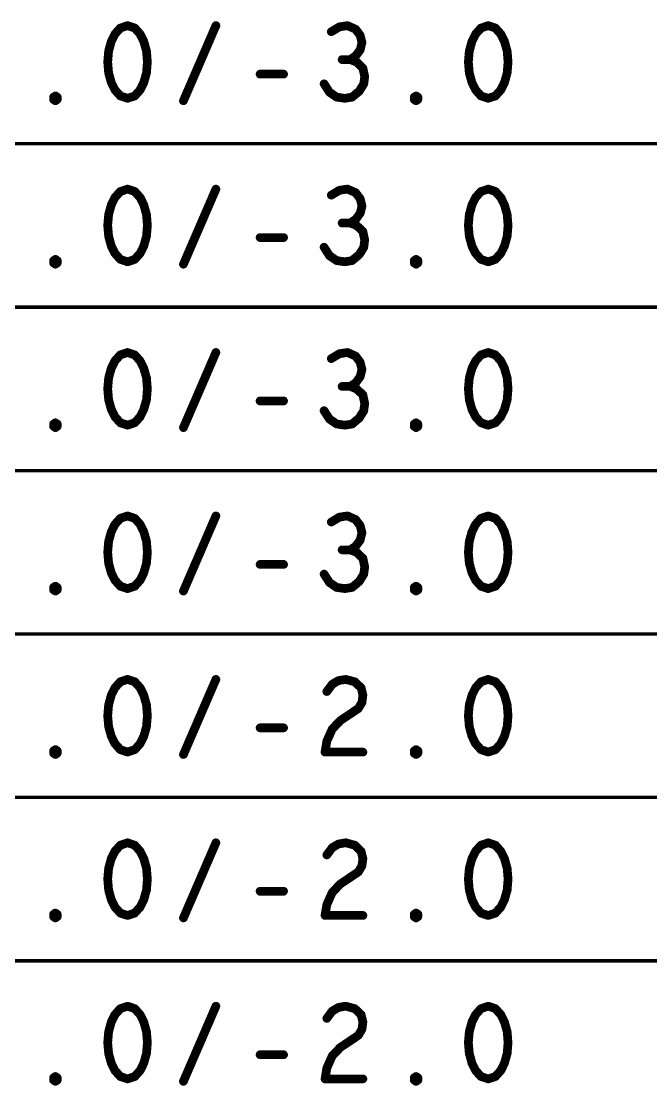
# Model space of a CAD drawing. Extents: x -14.2 to 19.9, y -5.2 to 16.9.
# Drawn here: x 12.162 to 13.244, y 1.384 to 3.214 of the extents above; entities that cross this region are included whole.
import ezdxf

# ---------------------------------------------------------------- set-up
doc = ezdxf.new("R2010")
doc.units = 0
doc.layers.get('0').update_dxf_attribs({"linetype": 'CONTINUOUS'})
doc.layers.add('FAB', color=2, linetype='CONTINUOUS')

# ---------------------------------------------------------------- blocks, each defined once
blk = doc.blocks.new('ROUND_105')
at = {"const_width": 0.0075}
blk.add_lwpolyline([(-0.00375, 0, 1), (0.00375, 0, 1)], format="xyb", close=True, dxfattribs=at)

msp = doc.modelspace()

# ---------------------------------------------------------------- linework, layer by layer
at = {"layer": 'FAB'}
for points, const_width in [([(12.3319, 3.2022), (12.3226, 3.1918)], 0.015), ([(12.3443, 3.2064), (12.3319, 3.2022)], 0.015), ([(12.3567, 3.2022), (12.3443, 3.2064)], 0.015), ([(12.366, 3.1918), (12.3567, 3.2022)], 0.015), ([(12.4404, 3.0772), (12.4962, 3.2064)], 0.015), ([(12.7086, 3.2043), (12.6946, 3.1959)], 0.015), ([(12.7225, 3.2064), (12.7086, 3.2043)], 0.015), ([(12.7365, 3.2001), (12.7225, 3.2064)], 0.015), ([(12.7442, 3.1897), (12.7365, 3.2001)], 0.015), ([(12.9519, 3.2022), (12.9426, 3.1918)], 0.015), ([(12.9643, 3.2064), (12.9519, 3.2022)], 0.015), ([(12.9767, 3.2022), (12.9643, 3.2064)], 0.015), ([(12.986, 3.1918), (12.9767, 3.2022)], 0.015), ([(12.3164, 3.1793), (12.3118, 3.1626)], 0.015), ([(12.3226, 3.1918), (12.3164, 3.1793)], 0.015), ([(12.3722, 3.1793), (12.366, 3.1918)], 0.015), ([(12.3769, 3.1626), (12.3722, 3.1793)], 0.015), ([(12.7473, 3.1772), (12.7442, 3.1897)], 0.015), ([(12.7442, 3.1647), (12.7473, 3.1772)], 0.015), ([(12.9364, 3.1793), (12.9318, 3.1626)], 0.015), ([(12.9426, 3.1918), (12.9364, 3.1793)], 0.015), ([(12.9922, 3.1793), (12.986, 3.1918)], 0.015), ([(12.9969, 3.1626), (12.9922, 3.1793)], 0.015), ([(12.3118, 3.1626), (12.3102, 3.1438)], 0.015), ([(12.3784, 3.1438), (12.3769, 3.1626)], 0.015), ([(12.7365, 3.1543), (12.7442, 3.1647)], 0.015), ([(12.9318, 3.1626), (12.9302, 3.1438)], 0.015), ([(12.9984, 3.1438), (12.9969, 3.1626)], 0.015), ([(12.3102, 3.1438), (12.3118, 3.1251)], 0.015), ([(12.3769, 3.1251), (12.3784, 3.1438)], 0.015), ([(12.7272, 3.148), (12.7132, 3.148)], 0.015), ([(12.7272, 3.148), (12.7365, 3.1543)], 0.015), ([(12.738, 3.1438), (12.7272, 3.148)], 0.015), ([(12.7489, 3.1334), (12.738, 3.1438)], 0.015), ([(12.9302, 3.1438), (12.9318, 3.1251)], 0.015), ([(12.9969, 3.1251), (12.9984, 3.1438)], 0.015), ([(12.3118, 3.1251), (12.3164, 3.1084)], 0.015), ([(12.3722, 3.1084), (12.3769, 3.1251)], 0.015), ([(12.5722, 3.123), (12.6125, 3.123)], 0.015), ([(12.752, 3.1188), (12.7489, 3.1334)], 0.015), ([(12.9318, 3.1251), (12.9364, 3.1084)], 0.015), ([(12.9922, 3.1084), (12.9969, 3.1251)], 0.015), ([(12.3164, 3.1084), (12.3226, 3.0959)], 0.015), ([(12.366, 3.0959), (12.3722, 3.1084)], 0.015), ([(12.6822, 3.1063), (12.6915, 3.0918)], 0.015), ([(12.7427, 3.0938), (12.7504, 3.1063)], 0.015), ([(12.7504, 3.1063), (12.752, 3.1188)], 0.015), ([(12.9364, 3.1084), (12.9426, 3.0959)], 0.015), ([(12.986, 3.0959), (12.9922, 3.1084)], 0.015), ([(12.2172, 3.0834), (12.2203, 3.0855)], 0.015), ([(12.2203, 3.0855), (12.2234, 3.0834)], 0.015), ([(12.3226, 3.0959), (12.3319, 3.0855)], 0.015), ([(12.3319, 3.0855), (12.3443, 3.0814)], 0.015), ([(12.3443, 3.0814), (12.3567, 3.0855)], 0.015), ([(12.3567, 3.0855), (12.366, 3.0959)], 0.015), ([(12.6915, 3.0918), (12.7039, 3.0834)], 0.015), ([(12.7303, 3.0834), (12.7427, 3.0938)], 0.015), ([(12.8372, 3.0834), (12.8403, 3.0855)], 0.015), ([(12.8403, 3.0855), (12.8434, 3.0834)], 0.015), ([(12.9426, 3.0959), (12.9519, 3.0855)], 0.015), ([(12.9519, 3.0855), (12.9643, 3.0814)], 0.015), ([(12.9643, 3.0814), (12.9767, 3.0855)], 0.015), ([(12.9767, 3.0855), (12.986, 3.0959)], 0.015), ([(12.2172, 3.0793), (12.2172, 3.0834)], 0.015), ([(12.2203, 3.0772), (12.2172, 3.0793)], 0.015), ([(12.2234, 3.0793), (12.2203, 3.0772)], 0.015), ([(12.2234, 3.0834), (12.2234, 3.0793)], 0.015), ([(12.7039, 3.0834), (12.7179, 3.0814)], 0.015), ([(12.7179, 3.0814), (12.7303, 3.0834)], 0.015), ([(12.8372, 3.0793), (12.8372, 3.0834)], 0.015), ([(12.8403, 3.0772), (12.8372, 3.0793)], 0.015), ([(12.8434, 3.0793), (12.8403, 3.0772)], 0.015), ([(12.8434, 3.0834), (12.8434, 3.0793)], 0.015), ([(8.7328, 3.0034), (15.4598, 3.0034)], 0.006), ([(12.3319, 2.9212), (12.3226, 2.9108)], 0.015), ([(12.3443, 2.9253), (12.3319, 2.9212)], 0.015), ([(12.3567, 2.9212), (12.3443, 2.9253)], 0.015), ([(12.366, 2.9108), (12.3567, 2.9212)], 0.015), ([(12.4404, 2.7962), (12.4962, 2.9253)], 0.015), ([(12.7086, 2.9233), (12.6946, 2.9149)], 0.015), ([(12.7225, 2.9253), (12.7086, 2.9233)], 0.015), ([(12.7365, 2.9191), (12.7225, 2.9253)], 0.015), ([(12.9519, 2.9212), (12.9426, 2.9108)], 0.015), ([(12.9643, 2.9253), (12.9519, 2.9212)], 0.015), ([(12.9767, 2.9212), (12.9643, 2.9253)], 0.015), ([(12.986, 2.9108), (12.9767, 2.9212)], 0.015), ([(12.3226, 2.9108), (12.3164, 2.8983)], 0.015), ([(12.3722, 2.8983), (12.366, 2.9108)], 0.015), ([(12.7442, 2.9087), (12.7365, 2.9191)], 0.015), ([(12.7473, 2.8962), (12.7442, 2.9087)], 0.015), ([(12.9426, 2.9108), (12.9364, 2.8983)], 0.015), ([(12.9922, 2.8983), (12.986, 2.9108)], 0.015), ([(12.3164, 2.8983), (12.3118, 2.8816)], 0.015), ([(12.3769, 2.8816), (12.3722, 2.8983)], 0.015), ([(12.7442, 2.8837), (12.7473, 2.8962)], 0.015), ([(12.9364, 2.8983), (12.9318, 2.8816)], 0.015), ([(12.9969, 2.8816), (12.9922, 2.8983)], 0.015), ([(12.3118, 2.8816), (12.3102, 2.8628)], 0.015), ([(12.3784, 2.8628), (12.3769, 2.8816)], 0.015), ([(12.7272, 2.867), (12.7132, 2.867)], 0.015), ([(12.7272, 2.867), (12.7365, 2.8733)], 0.015), ([(12.738, 2.8628), (12.7272, 2.867)], 0.015), ([(12.7365, 2.8733), (12.7442, 2.8837)], 0.015), ([(12.9318, 2.8816), (12.9302, 2.8628)], 0.015), ([(12.9984, 2.8628), (12.9969, 2.8816)], 0.015), ([(12.3102, 2.8628), (12.3118, 2.8441)], 0.015), ([(12.3769, 2.8441), (12.3784, 2.8628)], 0.015), ([(12.7489, 2.8524), (12.738, 2.8628)], 0.015), ([(12.752, 2.8378), (12.7489, 2.8524)], 0.015), ([(12.9302, 2.8628), (12.9318, 2.8441)], 0.015), ([(12.9969, 2.8441), (12.9984, 2.8628)], 0.015), ([(12.3118, 2.8441), (12.3164, 2.8274)], 0.015), ([(12.3722, 2.8274), (12.3769, 2.8441)], 0.015), ([(12.5722, 2.842), (12.6125, 2.842)], 0.015), ([(12.7504, 2.8253), (12.752, 2.8378)], 0.015), ([(12.9318, 2.8441), (12.9364, 2.8274)], 0.015), ([(12.9922, 2.8274), (12.9969, 2.8441)], 0.015), ([(12.3164, 2.8274), (12.3226, 2.8149)], 0.015), ([(12.3226, 2.8149), (12.3319, 2.8045)], 0.015), ([(12.3567, 2.8045), (12.366, 2.8149)], 0.015), ([(12.366, 2.8149), (12.3722, 2.8274)], 0.015), ([(12.6822, 2.8253), (12.6915, 2.8108)], 0.015), ([(12.7303, 2.8024), (12.7427, 2.8128)], 0.015), ([(12.7427, 2.8128), (12.7504, 2.8253)], 0.015), ([(12.9364, 2.8274), (12.9426, 2.8149)], 0.015), ([(12.9426, 2.8149), (12.9519, 2.8045)], 0.015), ([(12.9767, 2.8045), (12.986, 2.8149)], 0.015), ([(12.986, 2.8149), (12.9922, 2.8274)], 0.015), ([(12.2172, 2.8024), (12.2203, 2.8045)], 0.015), ([(12.2172, 2.7983), (12.2172, 2.8024)], 0.015), ([(12.2203, 2.7962), (12.2172, 2.7983)], 0.015), ([(12.2203, 2.8045), (12.2234, 2.8024)], 0.015), ([(12.2234, 2.7983), (12.2203, 2.7962)], 0.015), ([(12.2234, 2.8024), (12.2234, 2.7983)], 0.015), ([(12.3319, 2.8045), (12.3443, 2.8003)], 0.015), ([(12.3443, 2.8003), (12.3567, 2.8045)], 0.015), ([(12.6915, 2.8108), (12.7039, 2.8024)], 0.015), ([(12.7039, 2.8024), (12.7179, 2.8003)], 0.015), ([(12.7179, 2.8003), (12.7303, 2.8024)], 0.015), ([(12.8372, 2.8024), (12.8403, 2.8045)], 0.015), ([(12.8372, 2.7983), (12.8372, 2.8024)], 0.015), ([(12.8403, 2.7962), (12.8372, 2.7983)], 0.015), ([(12.8403, 2.8045), (12.8434, 2.8024)], 0.015), ([(12.8434, 2.7983), (12.8403, 2.7962)], 0.015), ([(12.8434, 2.8024), (12.8434, 2.7983)], 0.015), ([(12.9519, 2.8045), (12.9643, 2.8003)], 0.015), ([(12.9643, 2.8003), (12.9767, 2.8045)], 0.015), ([(8.7328, 2.7224), (15.4598, 2.7224)], 0.006), ([(12.3226, 2.6298), (12.3164, 2.6173)], 0.015), ([(12.3319, 2.6402), (12.3226, 2.6298)], 0.015), ([(12.3443, 2.6444), (12.3319, 2.6402)], 0.015), ([(12.3567, 2.6402), (12.3443, 2.6444)], 0.015), ([(12.366, 2.6298), (12.3567, 2.6402)], 0.015), ([(12.3722, 2.6173), (12.366, 2.6298)], 0.015), ([(12.4404, 2.5152), (12.4962, 2.6444)], 0.015), ([(12.7086, 2.6423), (12.6946, 2.6339)], 0.015), ([(12.7225, 2.6444), (12.7086, 2.6423)], 0.015), ([(12.7365, 2.6381), (12.7225, 2.6444)], 0.015), ([(12.7442, 2.6277), (12.7365, 2.6381)], 0.015), ([(12.9426, 2.6298), (12.9364, 2.6173)], 0.015), ([(12.9519, 2.6402), (12.9426, 2.6298)], 0.015), ([(12.9643, 2.6444), (12.9519, 2.6402)], 0.015), ([(12.9767, 2.6402), (12.9643, 2.6444)], 0.015), ([(12.986, 2.6298), (12.9767, 2.6402)], 0.015), ([(12.9922, 2.6173), (12.986, 2.6298)], 0.015), ([(12.3164, 2.6173), (12.3118, 2.6006)], 0.015), ([(12.3769, 2.6006), (12.3722, 2.6173)], 0.015), ([(12.7473, 2.6152), (12.7442, 2.6277)], 0.015), ([(12.7442, 2.6027), (12.7473, 2.6152)], 0.015), ([(12.9364, 2.6173), (12.9318, 2.6006)], 0.015), ([(12.9969, 2.6006), (12.9922, 2.6173)], 0.015), ([(12.3118, 2.6006), (12.3102, 2.5818)], 0.015), ([(12.3784, 2.5818), (12.3769, 2.6006)], 0.015), ([(12.7272, 2.586), (12.7365, 2.5923)], 0.015), ([(12.7365, 2.5923), (12.7442, 2.6027)], 0.015), ([(12.9318, 2.6006), (12.9302, 2.5818)], 0.015), ([(12.9984, 2.5818), (12.9969, 2.6006)], 0.015), ([(12.3102, 2.5818), (12.3118, 2.5631)], 0.015), ([(12.3769, 2.5631), (12.3784, 2.5818)], 0.015), ([(12.7272, 2.586), (12.7132, 2.586)], 0.015), ([(12.738, 2.5818), (12.7272, 2.586)], 0.015), ([(12.7489, 2.5714), (12.738, 2.5818)], 0.015), ([(12.9302, 2.5818), (12.9318, 2.5631)], 0.015), ([(12.9969, 2.5631), (12.9984, 2.5818)], 0.015), ([(12.3118, 2.5631), (12.3164, 2.5464)], 0.015), ([(12.3722, 2.5464), (12.3769, 2.5631)], 0.015), ([(12.5722, 2.561), (12.6125, 2.561)], 0.015), ([(12.752, 2.5568), (12.7489, 2.5714)], 0.015), ([(12.7504, 2.5443), (12.752, 2.5568)], 0.015), ([(12.9318, 2.5631), (12.9364, 2.5464)], 0.015), ([(12.9922, 2.5464), (12.9969, 2.5631)], 0.015), ([(12.3164, 2.5464), (12.3226, 2.5339)], 0.015), ([(12.366, 2.5339), (12.3722, 2.5464)], 0.015), ([(12.6822, 2.5443), (12.6915, 2.5298)], 0.015), ([(12.7427, 2.5318), (12.7504, 2.5443)], 0.015), ([(12.9364, 2.5464), (12.9426, 2.5339)], 0.015), ([(12.986, 2.5339), (12.9922, 2.5464)], 0.015), ([(12.2172, 2.5214), (12.2203, 2.5235)], 0.015), ([(12.2172, 2.5173), (12.2172, 2.5214)], 0.015), ([(12.2203, 2.5235), (12.2234, 2.5214)], 0.015), ([(12.2234, 2.5214), (12.2234, 2.5173)], 0.015), ([(12.3226, 2.5339), (12.3319, 2.5235)], 0.015), ([(12.3319, 2.5235), (12.3443, 2.5194)], 0.015), ([(12.3443, 2.5194), (12.3567, 2.5235)], 0.015), ([(12.3567, 2.5235), (12.366, 2.5339)], 0.015), ([(12.6915, 2.5298), (12.7039, 2.5214)], 0.015), ([(12.7039, 2.5214), (12.7179, 2.5194)], 0.015), ([(12.7179, 2.5194), (12.7303, 2.5214)], 0.015), ([(12.7303, 2.5214), (12.7427, 2.5318)], 0.015), ([(12.8372, 2.5214), (12.8403, 2.5235)], 0.015), ([(12.8372, 2.5173), (12.8372, 2.5214)], 0.015), ([(12.8403, 2.5235), (12.8434, 2.5214)], 0.015), ([(12.8434, 2.5214), (12.8434, 2.5173)], 0.015), ([(12.9426, 2.5339), (12.9519, 2.5235)], 0.015), ([(12.9519, 2.5235), (12.9643, 2.5194)], 0.015), ([(12.9643, 2.5194), (12.9767, 2.5235)], 0.015), ([(12.9767, 2.5235), (12.986, 2.5339)], 0.015), ([(12.2203, 2.5152), (12.2172, 2.5173)], 0.015), ([(12.2234, 2.5173), (12.2203, 2.5152)], 0.015), ([(12.8403, 2.5152), (12.8372, 2.5173)], 0.015), ([(12.8434, 2.5173), (12.8403, 2.5152)], 0.015), ([(8.7328, 2.4413), (15.4598, 2.4413)], 0.006), ([(12.3319, 2.3592), (12.3226, 2.3488)], 0.015), ([(12.3443, 2.3634), (12.3319, 2.3592)], 0.015), ([(12.3567, 2.3592), (12.3443, 2.3634)], 0.015), ([(12.366, 2.3488), (12.3567, 2.3592)], 0.015), ([(12.4404, 2.2342), (12.4962, 2.3634)], 0.015), ([(12.7086, 2.3613), (12.6946, 2.3529)], 0.015), ([(12.7225, 2.3634), (12.7086, 2.3613)], 0.015), ([(12.7365, 2.3571), (12.7225, 2.3634)], 0.015), ([(12.7442, 2.3467), (12.7365, 2.3571)], 0.015), ([(12.9519, 2.3592), (12.9426, 2.3488)], 0.015), ([(12.9643, 2.3634), (12.9519, 2.3592)], 0.015), ([(12.9767, 2.3592), (12.9643, 2.3634)], 0.015), ([(12.986, 2.3488), (12.9767, 2.3592)], 0.015), ([(12.3164, 2.3363), (12.3118, 2.3196)], 0.015), ([(12.3226, 2.3488), (12.3164, 2.3363)], 0.015), ([(12.3722, 2.3363), (12.366, 2.3488)], 0.015), ([(12.3769, 2.3196), (12.3722, 2.3363)], 0.015), ([(12.7473, 2.3342), (12.7442, 2.3467)], 0.015), ([(12.9364, 2.3363), (12.9318, 2.3196)], 0.015), ([(12.9426, 2.3488), (12.9364, 2.3363)], 0.015), ([(12.9922, 2.3363), (12.986, 2.3488)], 0.015), ([(12.9969, 2.3196), (12.9922, 2.3363)], 0.015), ([(12.3118, 2.3196), (12.3102, 2.3008)], 0.015), ([(12.3784, 2.3008), (12.3769, 2.3196)], 0.015), ([(12.7365, 2.3113), (12.7442, 2.3217)], 0.015), ([(12.7442, 2.3217), (12.7473, 2.3342)], 0.015), ([(12.9318, 2.3196), (12.9302, 2.3008)], 0.015), ([(12.9984, 2.3008), (12.9969, 2.3196)], 0.015), ([(12.3102, 2.3008), (12.3118, 2.2821)], 0.015), ([(12.3769, 2.2821), (12.3784, 2.3008)], 0.015), ([(12.7272, 2.305), (12.7132, 2.305)], 0.015), ([(12.7272, 2.305), (12.7365, 2.3113)], 0.015), ([(12.738, 2.3008), (12.7272, 2.305)], 0.015), ([(12.7489, 2.2904), (12.738, 2.3008)], 0.015), ([(12.9302, 2.3008), (12.9318, 2.2821)], 0.015), ([(12.9969, 2.2821), (12.9984, 2.3008)], 0.015), ([(12.3118, 2.2821), (12.3164, 2.2654)], 0.015), ([(12.3722, 2.2654), (12.3769, 2.2821)], 0.015), ([(12.752, 2.2758), (12.7489, 2.2904)], 0.015), ([(12.9318, 2.2821), (12.9364, 2.2654)], 0.015), ([(12.9922, 2.2654), (12.9969, 2.2821)], 0.015), ([(12.3164, 2.2654), (12.3226, 2.2529)], 0.015), ([(12.366, 2.2529), (12.3722, 2.2654)], 0.015), ([(12.5722, 2.28), (12.6125, 2.28)], 0.015), ([(12.6822, 2.2633), (12.6915, 2.2488)], 0.015), ([(12.7427, 2.2508), (12.7504, 2.2633)], 0.015), ([(12.7504, 2.2633), (12.752, 2.2758)], 0.015), ([(12.9364, 2.2654), (12.9426, 2.2529)], 0.015), ([(12.986, 2.2529), (12.9922, 2.2654)], 0.015), ([(12.3226, 2.2529), (12.3319, 2.2425)], 0.015), ([(12.3567, 2.2425), (12.366, 2.2529)], 0.015), ([(12.6915, 2.2488), (12.7039, 2.2404)], 0.015), ([(12.7303, 2.2404), (12.7427, 2.2508)], 0.015), ([(12.9426, 2.2529), (12.9519, 2.2425)], 0.015), ([(12.9767, 2.2425), (12.986, 2.2529)], 0.015), ([(12.2172, 2.2404), (12.2203, 2.2425)], 0.015), ([(12.2172, 2.2363), (12.2172, 2.2404)], 0.015), ([(12.2203, 2.2342), (12.2172, 2.2363)], 0.015), ([(12.2203, 2.2425), (12.2234, 2.2404)], 0.015), ([(12.2234, 2.2363), (12.2203, 2.2342)], 0.015), ([(12.2234, 2.2404), (12.2234, 2.2363)], 0.015), ([(12.3319, 2.2425), (12.3443, 2.2384)], 0.015), ([(12.3443, 2.2384), (12.3567, 2.2425)], 0.015), ([(12.7039, 2.2404), (12.7179, 2.2384)], 0.015), ([(12.7179, 2.2384), (12.7303, 2.2404)], 0.015), ([(12.8372, 2.2404), (12.8403, 2.2425)], 0.015), ([(12.8372, 2.2363), (12.8372, 2.2404)], 0.015), ([(12.8403, 2.2342), (12.8372, 2.2363)], 0.015), ([(12.8403, 2.2425), (12.8434, 2.2404)], 0.015), ([(12.8434, 2.2363), (12.8403, 2.2342)], 0.015), ([(12.8434, 2.2404), (12.8434, 2.2363)], 0.015), ([(12.9519, 2.2425), (12.9643, 2.2384)], 0.015), ([(12.9643, 2.2384), (12.9767, 2.2425)], 0.015), ([(8.7328, 2.1604), (15.4598, 2.1604)], 0.006), ([(12.3443, 2.0823), (12.3319, 2.0782)], 0.015), ([(12.3567, 2.0782), (12.3443, 2.0823)], 0.015), ([(12.4404, 1.9532), (12.4962, 2.0823)], 0.015), ([(12.6962, 2.074), (12.707, 2.0803)], 0.015), ([(12.707, 2.0803), (12.7194, 2.0823)], 0.015), ([(12.7194, 2.0823), (12.7349, 2.0782)], 0.015), ([(12.9643, 2.0823), (12.9519, 2.0782)], 0.015), ([(12.9767, 2.0782), (12.9643, 2.0823)], 0.015), ([(12.3226, 2.0678), (12.3164, 2.0553)], 0.015), ([(12.3319, 2.0782), (12.3226, 2.0678)], 0.015), ([(12.366, 2.0678), (12.3567, 2.0782)], 0.015), ([(12.3722, 2.0553), (12.366, 2.0678)], 0.015), ([(12.6869, 2.0615), (12.6962, 2.074)], 0.015), ([(12.7349, 2.0782), (12.7458, 2.0678)], 0.015), ([(12.7458, 2.0678), (12.7489, 2.0553)], 0.015), ([(12.9426, 2.0678), (12.9364, 2.0553)], 0.015), ([(12.9519, 2.0782), (12.9426, 2.0678)], 0.015), ([(12.986, 2.0678), (12.9767, 2.0782)], 0.015), ([(12.9922, 2.0553), (12.986, 2.0678)], 0.015), ([(12.3164, 2.0553), (12.3118, 2.0386)], 0.015), ([(12.3769, 2.0386), (12.3722, 2.0553)], 0.015), ([(12.7473, 2.0428), (12.7411, 2.0323)], 0.015), ([(12.7489, 2.0553), (12.7473, 2.0428)], 0.015), ([(12.9364, 2.0553), (12.9318, 2.0386)], 0.015), ([(12.9969, 2.0386), (12.9922, 2.0553)], 0.015), ([(12.3118, 2.0386), (12.3102, 2.0198)], 0.015), ([(12.3784, 2.0198), (12.3769, 2.0386)], 0.015), ([(12.7411, 2.0323), (12.7101, 2.0115)], 0.015), ([(12.9318, 2.0386), (12.9302, 2.0198)], 0.015), ([(12.9984, 2.0198), (12.9969, 2.0386)], 0.015), ([(12.3102, 2.0198), (12.3118, 2.0011)], 0.015), ([(12.3769, 2.0011), (12.3784, 2.0198)], 0.015), ([(12.7101, 2.0115), (12.6962, 1.9969)], 0.015), ([(12.9302, 2.0198), (12.9318, 2.0011)], 0.015), ([(12.9969, 2.0011), (12.9984, 2.0198)], 0.015), ([(12.3118, 2.0011), (12.3164, 1.9844)], 0.015), ([(12.3722, 1.9844), (12.3769, 2.0011)], 0.015), ([(12.5722, 1.999), (12.6125, 1.999)], 0.015), ([(12.6962, 1.9969), (12.6869, 1.9761)], 0.015), ([(12.9318, 2.0011), (12.9364, 1.9844)], 0.015), ([(12.9922, 1.9844), (12.9969, 2.0011)], 0.015), ([(12.3164, 1.9844), (12.3226, 1.9719)], 0.015), ([(12.3226, 1.9719), (12.3319, 1.9615)], 0.015), ([(12.3567, 1.9615), (12.366, 1.9719)], 0.015), ([(12.366, 1.9719), (12.3722, 1.9844)], 0.015), ([(12.6869, 1.9761), (12.6838, 1.9573)], 0.015), ([(12.9364, 1.9844), (12.9426, 1.9719)], 0.015), ([(12.9426, 1.9719), (12.9519, 1.9615)], 0.015), ([(12.9767, 1.9615), (12.986, 1.9719)], 0.015), ([(12.986, 1.9719), (12.9922, 1.9844)], 0.015), ([(12.2172, 1.9594), (12.2203, 1.9615)], 0.015), ([(12.2172, 1.9553), (12.2172, 1.9594)], 0.015), ([(12.2203, 1.9532), (12.2172, 1.9553)], 0.015), ([(12.2203, 1.9615), (12.2234, 1.9594)], 0.015), ([(12.2234, 1.9553), (12.2203, 1.9532)], 0.015), ([(12.2234, 1.9594), (12.2234, 1.9553)], 0.015), ([(12.3319, 1.9615), (12.3443, 1.9573)], 0.015), ([(12.3443, 1.9573), (12.3567, 1.9615)], 0.015), ([(12.6838, 1.9573), (12.7489, 1.9573)], 0.015), ([(12.8372, 1.9594), (12.8403, 1.9615)], 0.015), ([(12.8372, 1.9553), (12.8372, 1.9594)], 0.015), ([(12.8403, 1.9532), (12.8372, 1.9553)], 0.015), ([(12.8403, 1.9615), (12.8434, 1.9594)], 0.015), ([(12.8434, 1.9553), (12.8403, 1.9532)], 0.015), ([(12.8434, 1.9594), (12.8434, 1.9553)], 0.015), ([(12.9519, 1.9615), (12.9643, 1.9573)], 0.015), ([(12.9643, 1.9573), (12.9767, 1.9615)], 0.015), ([(8.7328, 1.8794), (15.4598, 1.8794)], 0.006), ([(12.3226, 1.7868), (12.3164, 1.7743)], 0.015), ([(12.3319, 1.7972), (12.3226, 1.7868)], 0.015), ([(12.3443, 1.8014), (12.3319, 1.7972)], 0.015), ([(12.3567, 1.7972), (12.3443, 1.8014)], 0.015), ([(12.366, 1.7868), (12.3567, 1.7972)], 0.015), ([(12.3722, 1.7743), (12.366, 1.7868)], 0.015), ([(12.4404, 1.6722), (12.4962, 1.8014)], 0.015), ([(12.6869, 1.7805), (12.6962, 1.793)], 0.015), ([(12.6962, 1.793), (12.707, 1.7993)], 0.015), ([(12.707, 1.7993), (12.7194, 1.8014)], 0.015), ([(12.7194, 1.8014), (12.7349, 1.7972)], 0.015), ([(12.7349, 1.7972), (12.7458, 1.7868)], 0.015), ([(12.7458, 1.7868), (12.7489, 1.7743)], 0.015), ([(12.9426, 1.7868), (12.9364, 1.7743)], 0.015), ([(12.9519, 1.7972), (12.9426, 1.7868)], 0.015), ([(12.9643, 1.8014), (12.9519, 1.7972)], 0.015), ([(12.9767, 1.7972), (12.9643, 1.8014)], 0.015), ([(12.986, 1.7868), (12.9767, 1.7972)], 0.015), ([(12.9922, 1.7743), (12.986, 1.7868)], 0.015), ([(12.3164, 1.7743), (12.3118, 1.7576)], 0.015), ([(12.3769, 1.7576), (12.3722, 1.7743)], 0.015), ([(12.7489, 1.7743), (12.7473, 1.7618)], 0.015), ([(12.9364, 1.7743), (12.9318, 1.7576)], 0.015), ([(12.9969, 1.7576), (12.9922, 1.7743)], 0.015), ([(12.3118, 1.7576), (12.3102, 1.7388)], 0.015), ([(12.3784, 1.7388), (12.3769, 1.7576)], 0.015), ([(12.7411, 1.7513), (12.7101, 1.7305)], 0.015), ([(12.7473, 1.7618), (12.7411, 1.7513)], 0.015), ([(12.9318, 1.7576), (12.9302, 1.7388)], 0.015), ([(12.9984, 1.7388), (12.9969, 1.7576)], 0.015), ([(12.3102, 1.7388), (12.3118, 1.7201)], 0.015), ([(12.3769, 1.7201), (12.3784, 1.7388)], 0.015), ([(12.9302, 1.7388), (12.9318, 1.7201)], 0.015), ([(12.9969, 1.7201), (12.9984, 1.7388)], 0.015), ([(12.3118, 1.7201), (12.3164, 1.7034)], 0.015), ([(12.3722, 1.7034), (12.3769, 1.7201)], 0.015), ([(12.5722, 1.718), (12.6125, 1.718)], 0.015), ([(12.6962, 1.7159), (12.6869, 1.6951)], 0.015), ([(12.7101, 1.7305), (12.6962, 1.7159)], 0.015), ([(12.9318, 1.7201), (12.9364, 1.7034)], 0.015), ([(12.9922, 1.7034), (12.9969, 1.7201)], 0.015), ([(12.3164, 1.7034), (12.3226, 1.6909)], 0.015), ([(12.366, 1.6909), (12.3722, 1.7034)], 0.015), ([(12.6869, 1.6951), (12.6838, 1.6764)], 0.015), ([(12.9364, 1.7034), (12.9426, 1.6909)], 0.015), ([(12.986, 1.6909), (12.9922, 1.7034)], 0.015), ([(12.2172, 1.6784), (12.2203, 1.6805)], 0.015), ([(12.2172, 1.6743), (12.2172, 1.6784)], 0.015), ([(12.2203, 1.6805), (12.2234, 1.6784)], 0.015), ([(12.2234, 1.6784), (12.2234, 1.6743)], 0.015), ([(12.3226, 1.6909), (12.3319, 1.6805)], 0.015), ([(12.3319, 1.6805), (12.3443, 1.6764)], 0.015), ([(12.3443, 1.6764), (12.3567, 1.6805)], 0.015), ([(12.3567, 1.6805), (12.366, 1.6909)], 0.015), ([(12.6838, 1.6764), (12.7489, 1.6764)], 0.015), ([(12.8372, 1.6784), (12.8403, 1.6805)], 0.015), ([(12.8372, 1.6743), (12.8372, 1.6784)], 0.015), ([(12.8403, 1.6805), (12.8434, 1.6784)], 0.015), ([(12.8434, 1.6784), (12.8434, 1.6743)], 0.015), ([(12.9426, 1.6909), (12.9519, 1.6805)], 0.015), ([(12.9519, 1.6805), (12.9643, 1.6764)], 0.015), ([(12.9643, 1.6764), (12.9767, 1.6805)], 0.015), ([(12.9767, 1.6805), (12.986, 1.6909)], 0.015), ([(12.2203, 1.6722), (12.2172, 1.6743)], 0.015), ([(12.2234, 1.6743), (12.2203, 1.6722)], 0.015), ([(12.8403, 1.6722), (12.8372, 1.6743)], 0.015), ([(12.8434, 1.6743), (12.8403, 1.6722)], 0.015), ([(8.7328, 1.5983), (15.4598, 1.5983)], 0.006), ([(12.3319, 1.5162), (12.3226, 1.5058)], 0.015), ([(12.3443, 1.5204), (12.3319, 1.5162)], 0.015), ([(12.3567, 1.5162), (12.3443, 1.5204)], 0.015), ([(12.366, 1.5058), (12.3567, 1.5162)], 0.015), ([(12.4404, 1.3912), (12.4962, 1.5204)], 0.015), ([(12.6869, 1.4995), (12.6962, 1.512)], 0.015), ([(12.6962, 1.512), (12.707, 1.5183)], 0.015), ([(12.707, 1.5183), (12.7194, 1.5204)], 0.015), ([(12.7194, 1.5204), (12.7349, 1.5162)], 0.015), ([(12.7349, 1.5162), (12.7458, 1.5058)], 0.015), ([(12.9519, 1.5162), (12.9426, 1.5058)], 0.015), ([(12.9643, 1.5204), (12.9519, 1.5162)], 0.015), ([(12.9767, 1.5162), (12.9643, 1.5204)], 0.015), ([(12.986, 1.5058), (12.9767, 1.5162)], 0.015), ([(12.3164, 1.4933), (12.3118, 1.4766)], 0.015), ([(12.3226, 1.5058), (12.3164, 1.4933)], 0.015), ([(12.3722, 1.4933), (12.366, 1.5058)], 0.015), ([(12.3769, 1.4766), (12.3722, 1.4933)], 0.015), ([(12.7458, 1.5058), (12.7489, 1.4933)], 0.015), ([(12.7489, 1.4933), (12.7473, 1.4808)], 0.015), ([(12.9364, 1.4933), (12.9318, 1.4766)], 0.015), ([(12.9426, 1.5058), (12.9364, 1.4933)], 0.015), ([(12.9922, 1.4933), (12.986, 1.5058)], 0.015), ([(12.9969, 1.4766), (12.9922, 1.4933)], 0.015), ([(12.3118, 1.4766), (12.3102, 1.4578)], 0.015), ([(12.3784, 1.4578), (12.3769, 1.4766)], 0.015), ([(12.7473, 1.4808), (12.7411, 1.4703)], 0.015), ([(12.9318, 1.4766), (12.9302, 1.4578)], 0.015), ([(12.9984, 1.4578), (12.9969, 1.4766)], 0.015), ([(12.3102, 1.4578), (12.3118, 1.4391)], 0.015), ([(12.3769, 1.4391), (12.3784, 1.4578)], 0.015), ([(12.7411, 1.4703), (12.7101, 1.4495)], 0.015), ([(12.9302, 1.4578), (12.9318, 1.4391)], 0.015), ([(12.9969, 1.4391), (12.9984, 1.4578)], 0.015), ([(12.3118, 1.4391), (12.3164, 1.4224)], 0.015), ([(12.3722, 1.4224), (12.3769, 1.4391)], 0.015), ([(12.7101, 1.4495), (12.6962, 1.4349)], 0.015), ([(12.9318, 1.4391), (12.9364, 1.4224)], 0.015), ([(12.9922, 1.4224), (12.9969, 1.4391)], 0.015), ([(12.3164, 1.4224), (12.3226, 1.4099)], 0.015), ([(12.366, 1.4099), (12.3722, 1.4224)], 0.015), ([(12.5722, 1.437), (12.6125, 1.437)], 0.015), ([(12.6962, 1.4349), (12.6869, 1.4141)], 0.015), ([(12.9364, 1.4224), (12.9426, 1.4099)], 0.015), ([(12.986, 1.4099), (12.9922, 1.4224)], 0.015), ([(12.3226, 1.4099), (12.3319, 1.3995)], 0.015), ([(12.3567, 1.3995), (12.366, 1.4099)], 0.015), ([(12.6869, 1.4141), (12.6838, 1.3954)], 0.015), ([(12.9426, 1.4099), (12.9519, 1.3995)], 0.015), ([(12.9767, 1.3995), (12.986, 1.4099)], 0.015), ([(12.2172, 1.3974), (12.2203, 1.3995)], 0.015), ([(12.2172, 1.3933), (12.2172, 1.3974)], 0.015), ([(12.2203, 1.3912), (12.2172, 1.3933)], 0.015), ([(12.2203, 1.3995), (12.2234, 1.3974)], 0.015), ([(12.2234, 1.3933), (12.2203, 1.3912)], 0.015), ([(12.2234, 1.3974), (12.2234, 1.3933)], 0.015), ([(12.3319, 1.3995), (12.3443, 1.3954)], 0.015), ([(12.3443, 1.3954), (12.3567, 1.3995)], 0.015), ([(12.6838, 1.3954), (12.7489, 1.3954)], 0.015), ([(12.8372, 1.3974), (12.8403, 1.3995)], 0.015), ([(12.8372, 1.3933), (12.8372, 1.3974)], 0.015), ([(12.8403, 1.3912), (12.8372, 1.3933)], 0.015), ([(12.8403, 1.3995), (12.8434, 1.3974)], 0.015), ([(12.8434, 1.3933), (12.8403, 1.3912)], 0.015), ([(12.8434, 1.3974), (12.8434, 1.3933)], 0.015), ([(12.9519, 1.3995), (12.9643, 1.3954)], 0.015), ([(12.9643, 1.3954), (12.9767, 1.3995)], 0.015)]:
    msp.add_lwpolyline(points, dxfattribs=dict(at, const_width=const_width))

# ---------------------------------------------------------------- block references
for p in [(12.3319, 3.2022), (12.3319, 3.2022), (12.3443, 3.2064), (12.3443, 3.2064), (12.3567, 3.2022), (12.3567, 3.2022), (12.4962, 3.2064), (12.6946, 3.1959), (12.7086, 3.2043), (12.7086, 3.2043), (12.7225, 3.2064), (12.7225, 3.2064), (12.7365, 3.2001), (12.7365, 3.2001), (12.9519, 3.2022), (12.9519, 3.2022), (12.9643, 3.2064), (12.9643, 3.2064), (12.9767, 3.2022), (12.9767, 3.2022), (12.3164, 3.1793), (12.3164, 3.1793), (12.3226, 3.1918), (12.3226, 3.1918), (12.366, 3.1918), (12.366, 3.1918), (12.3722, 3.1793), (12.3722, 3.1793), (12.7442, 3.1897), (12.7442, 3.1897), (12.7473, 3.1772), (12.7473, 3.1772), (12.9364, 3.1793), (12.9364, 3.1793), (12.9426, 3.1918), (12.9426, 3.1918), (12.986, 3.1918), (12.986, 3.1918), (12.9922, 3.1793), (12.9922, 3.1793), (12.3118, 3.1626), (12.3118, 3.1626), (12.3769, 3.1626), (12.3769, 3.1626), (12.7442, 3.1647), (12.7442, 3.1647), (12.9318, 3.1626), (12.9318, 3.1626), (12.9969, 3.1626), (12.9969, 3.1626), (12.3102, 3.1438), (12.3102, 3.1438), (12.3784, 3.1438), (12.3784, 3.1438), (12.7132, 3.148), (12.7272, 3.148), (12.7272, 3.148), (12.7272, 3.148), (12.7365, 3.1543), (12.7365, 3.1543), (12.738, 3.1438), (12.738, 3.1438), (12.9302, 3.1438), (12.9302, 3.1438), (12.9984, 3.1438), (12.9984, 3.1438), (12.3118, 3.1251), (12.3118, 3.1251), (12.3769, 3.1251), (12.3769, 3.1251), (12.5722, 3.123), (12.6125, 3.123), (12.7489, 3.1334), (12.7489, 3.1334), (12.9318, 3.1251), (12.9318, 3.1251), (12.9969, 3.1251), (12.9969, 3.1251), (12.3164, 3.1084), (12.3164, 3.1084), (12.3722, 3.1084), (12.3722, 3.1084), (12.6822, 3.1063), (12.7504, 3.1063), (12.7504, 3.1063), (12.752, 3.1188), (12.752, 3.1188), (12.9364, 3.1084), (12.9364, 3.1084), (12.9922, 3.1084), (12.9922, 3.1084), (12.2203, 3.0855), (12.2203, 3.0855), (12.3226, 3.0959), (12.3226, 3.0959), (12.3319, 3.0855), (12.3319, 3.0855), (12.3567, 3.0855), (12.3567, 3.0855), (12.366, 3.0959), (12.366, 3.0959), (12.6915, 3.0918), (12.6915, 3.0918), (12.7427, 3.0938), (12.7427, 3.0938), (12.8403, 3.0855), (12.8403, 3.0855), (12.9426, 3.0959), (12.9426, 3.0959), (12.9519, 3.0855), (12.9519, 3.0855), (12.9767, 3.0855), (12.9767, 3.0855), (12.986, 3.0959), (12.986, 3.0959), (12.2172, 3.0834), (12.2172, 3.0834), (12.2172, 3.0793), (12.2172, 3.0793), (12.2203, 3.0772), (12.2203, 3.0772), (12.2234, 3.0834), (12.2234, 3.0834), (12.2234, 3.0793), (12.2234, 3.0793), (12.3443, 3.0814), (12.3443, 3.0814), (12.4404, 3.0772), (12.7039, 3.0834), (12.7039, 3.0834), (12.7179, 3.0814), (12.7179, 3.0814), (12.7303, 3.0834), (12.7303, 3.0834), (12.8372, 3.0834), (12.8372, 3.0834), (12.8372, 3.0793), (12.8372, 3.0793), (12.8403, 3.0772), (12.8403, 3.0772), (12.8434, 3.0834), (12.8434, 3.0834), (12.8434, 3.0793), (12.8434, 3.0793), (12.9643, 3.0814), (12.9643, 3.0814), (12.3319, 2.9212), (12.3319, 2.9212), (12.3443, 2.9253), (12.3443, 2.9253), (12.3567, 2.9212), (12.3567, 2.9212), (12.4962, 2.9253), (12.7086, 2.9233), (12.7086, 2.9233), (12.7225, 2.9253), (12.7225, 2.9253), (12.9519, 2.9212), (12.9519, 2.9212), (12.9643, 2.9253), (12.9643, 2.9253), (12.9767, 2.9212), (12.9767, 2.9212), (12.3226, 2.9108), (12.3226, 2.9108), (12.366, 2.9108), (12.366, 2.9108), (12.6946, 2.9149), (12.7365, 2.9191), (12.7365, 2.9191), (12.7442, 2.9087), (12.7442, 2.9087), (12.9426, 2.9108), (12.9426, 2.9108), (12.986, 2.9108), (12.986, 2.9108), (12.3164, 2.8983), (12.3164, 2.8983), (12.3722, 2.8983), (12.3722, 2.8983), (12.7473, 2.8962), (12.7473, 2.8962), (12.9364, 2.8983), (12.9364, 2.8983), (12.9922, 2.8983), (12.9922, 2.8983), (12.3118, 2.8816), (12.3118, 2.8816), (12.3769, 2.8816), (12.3769, 2.8816), (12.7132, 2.867), (12.7272, 2.867), (12.7272, 2.867), (12.7272, 2.867), (12.7365, 2.8733), (12.7365, 2.8733), (12.7442, 2.8837), (12.7442, 2.8837), (12.9318, 2.8816), (12.9318, 2.8816), (12.9969, 2.8816), (12.9969, 2.8816), (12.3102, 2.8628), (12.3102, 2.8628), (12.3784, 2.8628), (12.3784, 2.8628), (12.738, 2.8628), (12.738, 2.8628), (12.7489, 2.8524), (12.7489, 2.8524), (12.9302, 2.8628), (12.9302, 2.8628), (12.9984, 2.8628), (12.9984, 2.8628), (12.3118, 2.8441), (12.3118, 2.8441), (12.3769, 2.8441), (12.3769, 2.8441), (12.5722, 2.842), (12.6125, 2.842), (12.752, 2.8378), (12.752, 2.8378), (12.9318, 2.8441), (12.9318, 2.8441), (12.9969, 2.8441), (12.9969, 2.8441), (12.3164, 2.8274), (12.3164, 2.8274), (12.3226, 2.8149), (12.3226, 2.8149), (12.366, 2.8149), (12.366, 2.8149), (12.3722, 2.8274), (12.3722, 2.8274), (12.6822, 2.8253), (12.7427, 2.8128), (12.7427, 2.8128), (12.7504, 2.8253), (12.7504, 2.8253), (12.9364, 2.8274), (12.9364, 2.8274), (12.9426, 2.8149), (12.9426, 2.8149), (12.986, 2.8149), (12.986, 2.8149), (12.9922, 2.8274), (12.9922, 2.8274), (12.2172, 2.8024), (12.2172, 2.8024), (12.2172, 2.7983), (12.2172, 2.7983), (12.2203, 2.8045), (12.2203, 2.8045), (12.2203, 2.7962), (12.2203, 2.7962), (12.2234, 2.8024), (12.2234, 2.8024), (12.2234, 2.7983), (12.2234, 2.7983), (12.3319, 2.8045), (12.3319, 2.8045), (12.3443, 2.8003), (12.3443, 2.8003), (12.3567, 2.8045), (12.3567, 2.8045), (12.4404, 2.7962), (12.6915, 2.8108), (12.6915, 2.8108), (12.7039, 2.8024), (12.7039, 2.8024), (12.7179, 2.8003), (12.7179, 2.8003), (12.7303, 2.8024), (12.7303, 2.8024), (12.8372, 2.8024), (12.8372, 2.8024), (12.8372, 2.7983), (12.8372, 2.7983), (12.8403, 2.8045), (12.8403, 2.8045), (12.8403, 2.7962), (12.8403, 2.7962), (12.8434, 2.8024), (12.8434, 2.8024), (12.8434, 2.7983), (12.8434, 2.7983), (12.9519, 2.8045), (12.9519, 2.8045), (12.9643, 2.8003), (12.9643, 2.8003), (12.9767, 2.8045), (12.9767, 2.8045), (12.3226, 2.6298), (12.3226, 2.6298), (12.3319, 2.6402), (12.3319, 2.6402), (12.3443, 2.6444), (12.3443, 2.6444), (12.3567, 2.6402), (12.3567, 2.6402), (12.366, 2.6298), (12.366, 2.6298), (12.4962, 2.6444), (12.6946, 2.6339), (12.7086, 2.6423), (12.7086, 2.6423), (12.7225, 2.6444), (12.7225, 2.6444), (12.7365, 2.6381), (12.7365, 2.6381), (12.9426, 2.6298), (12.9426, 2.6298), (12.9519, 2.6402), (12.9519, 2.6402), (12.9643, 2.6444), (12.9643, 2.6444), (12.9767, 2.6402), (12.9767, 2.6402), (12.986, 2.6298), (12.986, 2.6298), (12.3164, 2.6173), (12.3164, 2.6173), (12.3722, 2.6173), (12.3722, 2.6173), (12.7442, 2.6277), (12.7442, 2.6277), (12.7473, 2.6152), (12.7473, 2.6152), (12.9364, 2.6173), (12.9364, 2.6173), (12.9922, 2.6173), (12.9922, 2.6173), (12.3118, 2.6006), (12.3118, 2.6006), (12.3769, 2.6006), (12.3769, 2.6006), (12.7365, 2.5923), (12.7365, 2.5923), (12.7442, 2.6027), (12.7442, 2.6027), (12.9318, 2.6006), (12.9318, 2.6006), (12.9969, 2.6006), (12.9969, 2.6006), (12.3102, 2.5818), (12.3102, 2.5818), (12.3784, 2.5818), (12.3784, 2.5818), (12.7132, 2.586), (12.7272, 2.586), (12.7272, 2.586), (12.7272, 2.586), (12.738, 2.5818), (12.738, 2.5818), (12.9302, 2.5818), (12.9302, 2.5818), (12.9984, 2.5818), (12.9984, 2.5818), (12.3118, 2.5631), (12.3118, 2.5631), (12.3769, 2.5631), (12.3769, 2.5631), (12.5722, 2.561), (12.6125, 2.561), (12.7489, 2.5714), (12.7489, 2.5714), (12.752, 2.5568), (12.752, 2.5568), (12.9318, 2.5631), (12.9318, 2.5631), (12.9969, 2.5631), (12.9969, 2.5631), (12.3164, 2.5464), (12.3164, 2.5464), (12.3722, 2.5464), (12.3722, 2.5464), (12.6822, 2.5443), (12.7504, 2.5443), (12.7504, 2.5443), (12.9364, 2.5464), (12.9364, 2.5464), (12.9922, 2.5464), (12.9922, 2.5464), (12.2172, 2.5214), (12.2172, 2.5214), (12.2203, 2.5235), (12.2203, 2.5235), (12.2234, 2.5214), (12.2234, 2.5214), (12.3226, 2.5339), (12.3226, 2.5339), (12.3319, 2.5235), (12.3319, 2.5235), (12.3443, 2.5194), (12.3443, 2.5194), (12.3567, 2.5235), (12.3567, 2.5235), (12.366, 2.5339), (12.366, 2.5339), (12.6915, 2.5298), (12.6915, 2.5298), (12.7039, 2.5214), (12.7039, 2.5214), (12.7179, 2.5194), (12.7179, 2.5194), (12.7303, 2.5214), (12.7303, 2.5214), (12.7427, 2.5318), (12.7427, 2.5318), (12.8372, 2.5214), (12.8372, 2.5214), (12.8403, 2.5235), (12.8403, 2.5235), (12.8434, 2.5214), (12.8434, 2.5214), (12.9426, 2.5339), (12.9426, 2.5339), (12.9519, 2.5235), (12.9519, 2.5235), (12.9643, 2.5194), (12.9643, 2.5194), (12.9767, 2.5235), (12.9767, 2.5235), (12.986, 2.5339), (12.986, 2.5339), (12.2172, 2.5173), (12.2172, 2.5173), (12.2203, 2.5152), (12.2203, 2.5152), (12.2234, 2.5173), (12.2234, 2.5173), (12.4404, 2.5152), (12.8372, 2.5173), (12.8372, 2.5173), (12.8403, 2.5152), (12.8403, 2.5152), (12.8434, 2.5173), (12.8434, 2.5173), (12.3319, 2.3592), (12.3319, 2.3592), (12.3443, 2.3634), (12.3443, 2.3634), (12.3567, 2.3592), (12.3567, 2.3592), (12.4962, 2.3634), (12.7086, 2.3613), (12.7086, 2.3613), (12.7225, 2.3634), (12.7225, 2.3634), (12.7365, 2.3571), (12.7365, 2.3571), (12.9519, 2.3592), (12.9519, 2.3592), (12.9643, 2.3634), (12.9643, 2.3634), (12.9767, 2.3592), (12.9767, 2.3592), (12.3164, 2.3363), (12.3164, 2.3363), (12.3226, 2.3488), (12.3226, 2.3488), (12.366, 2.3488), (12.366, 2.3488), (12.3722, 2.3363), (12.3722, 2.3363), (12.6946, 2.3529), (12.7442, 2.3467), (12.7442, 2.3467), (12.9364, 2.3363), (12.9364, 2.3363), (12.9426, 2.3488), (12.9426, 2.3488), (12.986, 2.3488), (12.986, 2.3488), (12.9922, 2.3363), (12.9922, 2.3363), (12.3118, 2.3196), (12.3118, 2.3196), (12.3769, 2.3196), (12.3769, 2.3196), (12.7442, 2.3217), (12.7442, 2.3217), (12.7473, 2.3342), (12.7473, 2.3342), (12.9318, 2.3196), (12.9318, 2.3196), (12.9969, 2.3196), (12.9969, 2.3196), (12.3102, 2.3008), (12.3102, 2.3008), (12.3784, 2.3008), (12.3784, 2.3008), (12.7132, 2.305), (12.7272, 2.305), (12.7272, 2.305), (12.7272, 2.305), (12.7365, 2.3113), (12.7365, 2.3113), (12.738, 2.3008), (12.738, 2.3008), (12.9302, 2.3008), (12.9302, 2.3008), (12.9984, 2.3008), (12.9984, 2.3008), (12.3118, 2.2821), (12.3118, 2.2821), (12.3769, 2.2821), (12.3769, 2.2821), (12.7489, 2.2904), (12.7489, 2.2904), (12.9318, 2.2821), (12.9318, 2.2821), (12.9969, 2.2821), (12.9969, 2.2821), (12.3164, 2.2654), (12.3164, 2.2654), (12.3722, 2.2654), (12.3722, 2.2654), (12.5722, 2.28), (12.6125, 2.28), (12.6822, 2.2633), (12.7504, 2.2633), (12.7504, 2.2633), (12.752, 2.2758), (12.752, 2.2758), (12.9364, 2.2654), (12.9364, 2.2654), (12.9922, 2.2654), (12.9922, 2.2654), (12.3226, 2.2529), (12.3226, 2.2529), (12.366, 2.2529), (12.366, 2.2529), (12.6915, 2.2488), (12.6915, 2.2488), (12.7427, 2.2508), (12.7427, 2.2508), (12.9426, 2.2529), (12.9426, 2.2529), (12.986, 2.2529), (12.986, 2.2529), (12.2172, 2.2404), (12.2172, 2.2404), (12.2172, 2.2363), (12.2172, 2.2363), (12.2203, 2.2425), (12.2203, 2.2425), (12.2203, 2.2342), (12.2203, 2.2342), (12.2234, 2.2404), (12.2234, 2.2404), (12.2234, 2.2363), (12.2234, 2.2363), (12.3319, 2.2425), (12.3319, 2.2425), (12.3443, 2.2384), (12.3443, 2.2384), (12.3567, 2.2425), (12.3567, 2.2425), (12.4404, 2.2342), (12.7039, 2.2404), (12.7039, 2.2404), (12.7179, 2.2384), (12.7179, 2.2384), (12.7303, 2.2404), (12.7303, 2.2404), (12.8372, 2.2404), (12.8372, 2.2404), (12.8372, 2.2363), (12.8372, 2.2363), (12.8403, 2.2425), (12.8403, 2.2425), (12.8403, 2.2342), (12.8403, 2.2342), (12.8434, 2.2404), (12.8434, 2.2404), (12.8434, 2.2363), (12.8434, 2.2363), (12.9519, 2.2425), (12.9519, 2.2425), (12.9643, 2.2384), (12.9643, 2.2384), (12.9767, 2.2425), (12.9767, 2.2425), (12.3443, 2.0823), (12.3443, 2.0823), (12.4962, 2.0823), (12.707, 2.0803), (12.707, 2.0803), (12.7194, 2.0823), (12.7194, 2.0823), (12.9643, 2.0823), (12.9643, 2.0823), (12.3226, 2.0678), (12.3226, 2.0678), (12.3319, 2.0782), (12.3319, 2.0782), (12.3567, 2.0782), (12.3567, 2.0782), (12.366, 2.0678), (12.366, 2.0678), (12.6869, 2.0615), (12.6962, 2.074), (12.6962, 2.074), (12.7349, 2.0782), (12.7349, 2.0782), (12.7458, 2.0678), (12.7458, 2.0678), (12.9426, 2.0678), (12.9426, 2.0678), (12.9519, 2.0782), (12.9519, 2.0782), (12.9767, 2.0782), (12.9767, 2.0782), (12.986, 2.0678), (12.986, 2.0678), (12.3164, 2.0553), (12.3164, 2.0553), (12.3722, 2.0553), (12.3722, 2.0553), (12.7473, 2.0428), (12.7473, 2.0428), (12.7489, 2.0553), (12.7489, 2.0553), (12.9364, 2.0553), (12.9364, 2.0553), (12.9922, 2.0553), (12.9922, 2.0553), (12.3118, 2.0386), (12.3118, 2.0386), (12.3769, 2.0386), (12.3769, 2.0386), (12.7411, 2.0323), (12.7411, 2.0323), (12.9318, 2.0386), (12.9318, 2.0386), (12.9969, 2.0386), (12.9969, 2.0386), (12.3102, 2.0198), (12.3102, 2.0198), (12.3784, 2.0198), (12.3784, 2.0198), (12.7101, 2.0115), (12.7101, 2.0115), (12.9302, 2.0198), (12.9302, 2.0198), (12.9984, 2.0198), (12.9984, 2.0198), (12.3118, 2.0011), (12.3118, 2.0011), (12.3769, 2.0011), (12.3769, 2.0011), (12.5722, 1.999), (12.6125, 1.999), (12.6962, 1.9969), (12.6962, 1.9969), (12.9318, 2.0011), (12.9318, 2.0011), (12.9969, 2.0011), (12.9969, 2.0011), (12.3164, 1.9844), (12.3164, 1.9844), (12.3226, 1.9719), (12.3226, 1.9719), (12.366, 1.9719), (12.366, 1.9719), (12.3722, 1.9844), (12.3722, 1.9844), (12.6869, 1.9761), (12.6869, 1.9761), (12.9364, 1.9844), (12.9364, 1.9844), (12.9426, 1.9719), (12.9426, 1.9719), (12.986, 1.9719), (12.986, 1.9719), (12.9922, 1.9844), (12.9922, 1.9844), (12.2172, 1.9594), (12.2172, 1.9594), (12.2172, 1.9553), (12.2172, 1.9553), (12.2203, 1.9615), (12.2203, 1.9615), (12.2203, 1.9532), (12.2203, 1.9532), (12.2234, 1.9594), (12.2234, 1.9594), (12.2234, 1.9553), (12.2234, 1.9553), (12.3319, 1.9615), (12.3319, 1.9615), (12.3443, 1.9573), (12.3443, 1.9573), (12.3567, 1.9615), (12.3567, 1.9615), (12.4404, 1.9532), (12.6838, 1.9573), (12.6838, 1.9573), (12.7489, 1.9573), (12.8372, 1.9594), (12.8372, 1.9594), (12.8372, 1.9553), (12.8372, 1.9553), (12.8403, 1.9615), (12.8403, 1.9615), (12.8403, 1.9532), (12.8403, 1.9532), (12.8434, 1.9594), (12.8434, 1.9594), (12.8434, 1.9553), (12.8434, 1.9553), (12.9519, 1.9615), (12.9519, 1.9615), (12.9643, 1.9573), (12.9643, 1.9573), (12.9767, 1.9615), (12.9767, 1.9615), (12.3226, 1.7868), (12.3226, 1.7868), (12.3319, 1.7972), (12.3319, 1.7972), (12.3443, 1.8014), (12.3443, 1.8014), (12.3567, 1.7972), (12.3567, 1.7972), (12.366, 1.7868), (12.366, 1.7868), (12.4962, 1.8014), (12.6962, 1.793), (12.6962, 1.793), (12.707, 1.7993), (12.707, 1.7993), (12.7194, 1.8014), (12.7194, 1.8014), (12.7349, 1.7972), (12.7349, 1.7972), (12.7458, 1.7868), (12.7458, 1.7868), (12.9426, 1.7868), (12.9426, 1.7868), (12.9519, 1.7972), (12.9519, 1.7972), (12.9643, 1.8014), (12.9643, 1.8014), (12.9767, 1.7972), (12.9767, 1.7972), (12.986, 1.7868), (12.986, 1.7868), (12.3164, 1.7743), (12.3164, 1.7743), (12.3722, 1.7743), (12.3722, 1.7743), (12.6869, 1.7805), (12.7489, 1.7743), (12.7489, 1.7743), (12.9364, 1.7743), (12.9364, 1.7743), (12.9922, 1.7743), (12.9922, 1.7743), (12.3118, 1.7576), (12.3118, 1.7576), (12.3769, 1.7576), (12.3769, 1.7576), (12.7411, 1.7513), (12.7411, 1.7513), (12.7473, 1.7618), (12.7473, 1.7618), (12.9318, 1.7576), (12.9318, 1.7576), (12.9969, 1.7576), (12.9969, 1.7576), (12.3102, 1.7388), (12.3102, 1.7388), (12.3784, 1.7388), (12.3784, 1.7388), (12.9302, 1.7388), (12.9302, 1.7388), (12.9984, 1.7388), (12.9984, 1.7388), (12.3118, 1.7201), (12.3118, 1.7201), (12.3769, 1.7201), (12.3769, 1.7201), (12.5722, 1.718), (12.6125, 1.718), (12.6962, 1.7159), (12.6962, 1.7159), (12.7101, 1.7305), (12.7101, 1.7305), (12.9318, 1.7201), (12.9318, 1.7201), (12.9969, 1.7201), (12.9969, 1.7201), (12.3164, 1.7034), (12.3164, 1.7034), (12.3722, 1.7034), (12.3722, 1.7034), (12.6869, 1.6951), (12.6869, 1.6951), (12.9364, 1.7034), (12.9364, 1.7034), (12.9922, 1.7034), (12.9922, 1.7034), (12.2172, 1.6784), (12.2172, 1.6784), (12.2203, 1.6805), (12.2203, 1.6805), (12.2234, 1.6784), (12.2234, 1.6784), (12.3226, 1.6909), (12.3226, 1.6909), (12.3319, 1.6805), (12.3319, 1.6805), (12.3443, 1.6764), (12.3443, 1.6764), (12.3567, 1.6805), (12.3567, 1.6805), (12.366, 1.6909), (12.366, 1.6909), (12.6838, 1.6764), (12.6838, 1.6764), (12.7489, 1.6764), (12.8372, 1.6784), (12.8372, 1.6784), (12.8403, 1.6805), (12.8403, 1.6805), (12.8434, 1.6784), (12.8434, 1.6784), (12.9426, 1.6909), (12.9426, 1.6909), (12.9519, 1.6805), (12.9519, 1.6805), (12.9643, 1.6764), (12.9643, 1.6764), (12.9767, 1.6805), (12.9767, 1.6805), (12.986, 1.6909), (12.986, 1.6909), (12.2172, 1.6743), (12.2172, 1.6743), (12.2203, 1.6722), (12.2203, 1.6722), (12.2234, 1.6743), (12.2234, 1.6743), (12.4404, 1.6722), (12.8372, 1.6743), (12.8372, 1.6743), (12.8403, 1.6722), (12.8403, 1.6722), (12.8434, 1.6743), (12.8434, 1.6743), (12.3319, 1.5162), (12.3319, 1.5162), (12.3443, 1.5204), (12.3443, 1.5204), (12.3567, 1.5162), (12.3567, 1.5162), (12.4962, 1.5204), (12.6962, 1.512), (12.6962, 1.512), (12.707, 1.5183), (12.707, 1.5183), (12.7194, 1.5204), (12.7194, 1.5204), (12.7349, 1.5162), (12.7349, 1.5162), (12.9519, 1.5162), (12.9519, 1.5162), (12.9643, 1.5204), (12.9643, 1.5204), (12.9767, 1.5162), (12.9767, 1.5162), (12.3164, 1.4933), (12.3164, 1.4933), (12.3226, 1.5058), (12.3226, 1.5058), (12.366, 1.5058), (12.366, 1.5058), (12.3722, 1.4933), (12.3722, 1.4933), (12.6869, 1.4995), (12.7458, 1.5058), (12.7458, 1.5058), (12.7489, 1.4933), (12.7489, 1.4933), (12.9364, 1.4933), (12.9364, 1.4933), (12.9426, 1.5058), (12.9426, 1.5058), (12.986, 1.5058), (12.986, 1.5058), (12.9922, 1.4933), (12.9922, 1.4933), (12.3118, 1.4766), (12.3118, 1.4766), (12.3769, 1.4766), (12.3769, 1.4766), (12.7473, 1.4808), (12.7473, 1.4808), (12.9318, 1.4766), (12.9318, 1.4766), (12.9969, 1.4766), (12.9969, 1.4766), (12.3102, 1.4578), (12.3102, 1.4578), (12.3784, 1.4578), (12.3784, 1.4578), (12.7411, 1.4703), (12.7411, 1.4703), (12.9302, 1.4578), (12.9302, 1.4578), (12.9984, 1.4578), (12.9984, 1.4578), (12.3118, 1.4391), (12.3118, 1.4391), (12.3769, 1.4391), (12.3769, 1.4391), (12.7101, 1.4495), (12.7101, 1.4495), (12.9318, 1.4391), (12.9318, 1.4391), (12.9969, 1.4391), (12.9969, 1.4391), (12.3164, 1.4224), (12.3164, 1.4224), (12.3722, 1.4224), (12.3722, 1.4224), (12.5722, 1.437), (12.6125, 1.437), (12.6962, 1.4349), (12.6962, 1.4349), (12.9364, 1.4224), (12.9364, 1.4224), (12.9922, 1.4224), (12.9922, 1.4224), (12.3226, 1.4099), (12.3226, 1.4099), (12.366, 1.4099), (12.366, 1.4099), (12.6869, 1.4141), (12.6869, 1.4141), (12.9426, 1.4099), (12.9426, 1.4099), (12.986, 1.4099), (12.986, 1.4099), (12.2172, 1.3974), (12.2172, 1.3974), (12.2172, 1.3933), (12.2172, 1.3933), (12.2203, 1.3995), (12.2203, 1.3995), (12.2203, 1.3912), (12.2203, 1.3912), (12.2234, 1.3974), (12.2234, 1.3974), (12.2234, 1.3933), (12.2234, 1.3933), (12.3319, 1.3995), (12.3319, 1.3995), (12.3443, 1.3954), (12.3443, 1.3954), (12.3567, 1.3995), (12.3567, 1.3995), (12.4404, 1.3912), (12.6838, 1.3954), (12.6838, 1.3954), (12.7489, 1.3954), (12.8372, 1.3974), (12.8372, 1.3974), (12.8372, 1.3933), (12.8372, 1.3933), (12.8403, 1.3995), (12.8403, 1.3995), (12.8403, 1.3912), (12.8403, 1.3912), (12.8434, 1.3974), (12.8434, 1.3974), (12.8434, 1.3933), (12.8434, 1.3933), (12.9519, 1.3995), (12.9519, 1.3995), (12.9643, 1.3954), (12.9643, 1.3954), (12.9767, 1.3995), (12.9767, 1.3995)]:
    msp.add_blockref('ROUND_105', p, dxfattribs=at)

doc.saveas('drawing.dxf')
